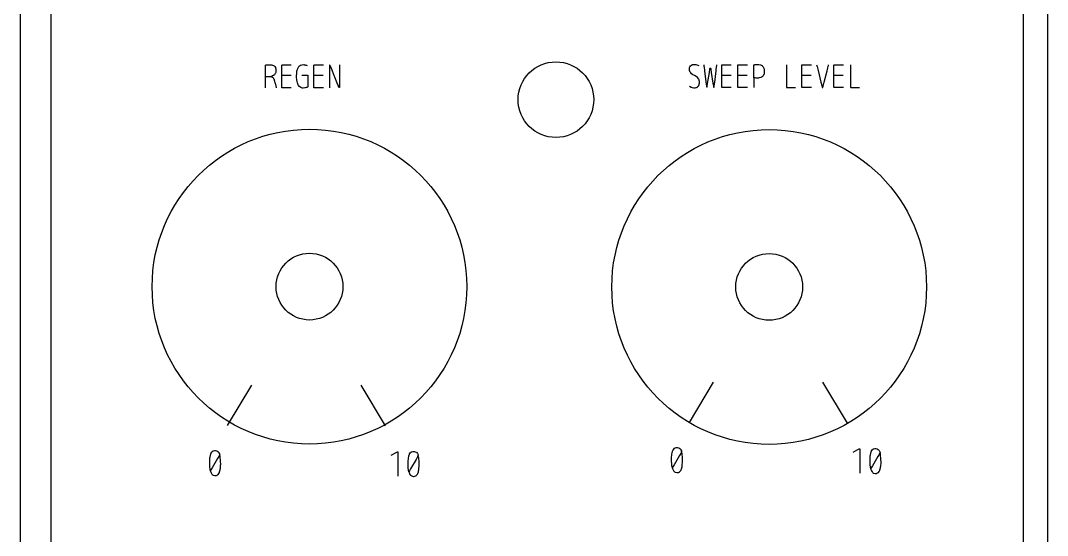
# Model space of a CAD drawing. Header units: inches. Extents: x 0 to 4.24, y -0.04 to 8.77.
# Drawn here: x 0 to 4.24, y 4.373 to 6.498 of the extents above; entities that cross this region are included whole.
import ezdxf

# ---------------------------------------------------------------- set-up
doc = ezdxf.new("R2010")
doc.units = ezdxf.units.IN
doc.header["$MEASUREMENT"] = 0
doc.layers.add('Gravur', color=7, linetype='CONTINUOUS')
doc.layers.add('Kontur', color=7, linetype='CONTINUOUS')

msp = doc.modelspace()

# ---------------------------------------------------------------- linework, layer by layer
at = {"layer": 'Gravur', "color": 255, "linetype": 'CONTINUOUS'}
for p, q in [((0.12457, 8.75016), (0.12503, -0.03724)), ((4.1391, 8.7685), (4.13956, -0.0189)), ((1.012, 6.31282), (1.01206, 6.31407)), ((1.01201, 6.31268), (1.012, 6.31282)), ((1.012, 6.31282), (1.012, 6.31282)), ((1.01206, 6.31153), (1.01201, 6.31268)), ((1.01206, 6.31407), (1.01212, 6.31429)), ((1.01206, 6.30557), (1.01206, 6.31153)), ((1.01206, 6.28582), (1.01206, 6.30557)), ((1.01206, 6.22076), (1.01206, 6.28582)), ((1.01212, 6.31429), (1.01214, 6.31436)), ((1.01214, 6.31436), (1.01218, 6.31443)), ((1.01218, 6.31443), (1.0127, 6.31483)), ((1.01218, 6.31443), (1.01218, 6.31443)), ((1.0127, 6.31483), (1.01349, 6.31503)), ((1.01349, 6.31503), (1.01417, 6.3151)), ((1.01349, 6.31503), (1.01349, 6.31503)), ((1.01417, 6.3151), (1.01471, 6.31516)), ((1.01471, 6.31516), (1.01892, 6.31564)), ((1.01892, 6.31564), (1.0193, 6.31567)), ((1.0193, 6.31567), (1.02068, 6.31577)), ((1.0193, 6.31567), (1.0193, 6.31567)), ((1.02068, 6.31577), (1.02114, 6.3158)), ((1.02114, 6.3158), (1.02197, 6.31586)), ((1.02114, 6.3158), (1.02114, 6.3158)), ((1.02197, 6.31586), (1.0228, 6.31592)), ((1.0228, 6.31592), (1.03226, 6.31586)), ((1.03226, 6.31586), (1.03365, 6.31571)), ((1.03365, 6.31571), (1.03365, 6.31571)), ((1.03365, 6.31571), (1.0373, 6.31509)), ((1.0373, 6.31509), (1.04083, 6.3141)), ((1.04083, 6.3141), (1.04413, 6.31268)), ((1.04413, 6.31268), (1.0471, 6.31078)), ((1.0471, 6.31078), (1.0471, 6.31078)), ((1.0471, 6.31078), (1.05002, 6.30791)), ((1.05024, 6.27665), (1.04837, 6.27443)), ((1.05002, 6.30791), (1.05223, 6.30424)), ((1.05172, 6.27911), (1.05024, 6.27665)), ((1.05274, 6.28144), (1.05172, 6.27911)), ((1.05172, 6.27911), (1.05172, 6.27911)), ((1.05223, 6.30424), (1.05323, 6.30143)), ((1.05349, 6.28388), (1.05274, 6.28144)), ((1.05323, 6.30143), (1.05332, 6.30111)), ((1.05332, 6.30111), (1.05332, 6.30111)), ((1.05332, 6.30111), (1.05367, 6.29962)), ((1.05401, 6.28641), (1.05349, 6.28388)), ((1.05367, 6.29962), (1.05377, 6.29912)), ((1.05377, 6.29912), (1.05377, 6.29912)), ((1.05377, 6.29912), (1.05396, 6.29797)), ((1.05396, 6.29797), (1.05411, 6.29682)), ((1.05431, 6.28898), (1.05401, 6.28641)), ((1.05411, 6.29682), (1.05437, 6.28997)), ((1.05437, 6.28997), (1.05431, 6.28898)), ((1.05431, 6.28898), (1.05431, 6.28898)), ((1.07828, 6.31325), (1.07851, 6.31456)), ((1.07828, 6.30954), (1.07828, 6.31325)), ((1.07828, 6.2943), (1.07828, 6.30954)), ((1.07828, 6.23891), (1.07828, 6.2943)), ((1.07851, 6.31456), (1.0812, 6.31471)), ((1.0812, 6.31471), (1.08875, 6.31471)), ((1.08875, 6.31471), (1.11804, 6.31471)), ((1.14, 6.2745), (1.14012, 6.27641)), ((1.14012, 6.27641), (1.14038, 6.28002)), ((1.14038, 6.28002), (1.14044, 6.28075)), ((1.14044, 6.28075), (1.14106, 6.28677)), ((1.14044, 6.28075), (1.14044, 6.28075)), ((1.14106, 6.28677), (1.14135, 6.28876)), ((1.14135, 6.28876), (1.14206, 6.29255)), ((1.14135, 6.28876), (1.14135, 6.28876)), ((1.14206, 6.29255), (1.14304, 6.29629)), ((1.14304, 6.29629), (1.14327, 6.29701)), ((1.14327, 6.29701), (1.14351, 6.29773)), ((1.14351, 6.29773), (1.14586, 6.30328)), ((1.14351, 6.29773), (1.14351, 6.29773)), ((1.14586, 6.30328), (1.14915, 6.30822)), ((1.14915, 6.30822), (1.15215, 6.31114)), ((1.14915, 6.30822), (1.14915, 6.30822)), ((1.15215, 6.31114), (1.15577, 6.31347)), ((1.15577, 6.31347), (1.16147, 6.31536)), ((1.16147, 6.31536), (1.16212, 6.31548)), ((1.16212, 6.31548), (1.16984, 6.31594)), ((1.16212, 6.31548), (1.16212, 6.31548)), ((1.16984, 6.31594), (1.17141, 6.3159)), ((1.17141, 6.3159), (1.1717, 6.31589)), ((1.1717, 6.31589), (1.172, 6.31587)), ((1.172, 6.31587), (1.172, 6.31587)), ((1.172, 6.31587), (1.17534, 6.31537)), ((1.17534, 6.31537), (1.1786, 6.31441)), ((1.1786, 6.31441), (1.1786, 6.31441)), ((1.1786, 6.31441), (1.18127, 6.31341)), ((1.18127, 6.31341), (1.18386, 6.31233)), ((1.21073, 6.31325), (1.21095, 6.31456)), ((1.21073, 6.30954), (1.21073, 6.31325)), ((1.21073, 6.2943), (1.21073, 6.30954)), ((1.21073, 6.23891), (1.21073, 6.2943)), ((1.21095, 6.31456), (1.21364, 6.31471)), ((1.21364, 6.31471), (1.22119, 6.31471)), ((1.22119, 6.31471), (1.25048, 6.31471)), ((1.27563, 6.313), (1.27562, 6.31286)), ((1.27562, 6.31286), (1.27562, 6.30888)), ((1.27562, 6.30888), (1.27562, 6.29218)), ((1.27562, 6.29218), (1.27562, 6.22076)), ((1.27565, 6.31315), (1.27563, 6.313)), ((1.27568, 6.31334), (1.27565, 6.31315)), ((1.27565, 6.31315), (1.27565, 6.31315)), ((1.27592, 6.31384), (1.27568, 6.31334)), ((1.27597, 6.31389), (1.27592, 6.31384)), ((1.27592, 6.31384), (1.27592, 6.31384)), ((1.27642, 6.31411), (1.27597, 6.31389)), ((1.2768, 6.31412), (1.27642, 6.31411)), ((1.27716, 6.31404), (1.2768, 6.31412)), ((1.27753, 6.31384), (1.27716, 6.31404)), ((1.27716, 6.31404), (1.27716, 6.31404)), ((1.27889, 6.31181), (1.27753, 6.31384)), ((1.27899, 6.31154), (1.27889, 6.31181)), ((1.27889, 6.31181), (1.27889, 6.31181)), ((1.27973, 6.30941), (1.27899, 6.31154)), ((1.28625, 6.29285), (1.27973, 6.30941)), ((1.28795, 6.28859), (1.28625, 6.29285)), ((1.29645, 6.26726), (1.28795, 6.28859)), ((1.3167, 6.31471), (1.3167, 6.24329)), ((2.76186, 6.29658), (2.76196, 6.30016)), ((2.76228, 6.29299), (2.76186, 6.29658)), ((2.76196, 6.30016), (2.7626, 6.30365)), ((2.76257, 6.29164), (2.76228, 6.29299)), ((2.76228, 6.29299), (2.76228, 6.29299)), ((2.76504, 6.28527), (2.76257, 6.29164)), ((2.7626, 6.30365), (2.76384, 6.30693)), ((2.76384, 6.30693), (2.76635, 6.31072)), ((2.76384, 6.30693), (2.76384, 6.30693)), ((2.76748, 6.28168), (2.76504, 6.28527)), ((2.76635, 6.31072), (2.76996, 6.3138)), ((2.77041, 6.27865), (2.76748, 6.28168)), ((2.76996, 6.3138), (2.7714, 6.31464)), ((2.77635, 6.27433), (2.77041, 6.27865)), ((2.77041, 6.27865), (2.77041, 6.27865)), ((2.7714, 6.31464), (2.77161, 6.31475)), ((2.77161, 6.31475), (2.7736, 6.31565)), ((2.77161, 6.31475), (2.77161, 6.31475)), ((2.7736, 6.31565), (2.77401, 6.31579)), ((2.77401, 6.31579), (2.7743, 6.31589)), ((2.77401, 6.31579), (2.77401, 6.31579)), ((2.7743, 6.31589), (2.77459, 6.31598)), ((2.77459, 6.31598), (2.77939, 6.31691)), ((2.77939, 6.31691), (2.78035, 6.31698)), ((2.78035, 6.31698), (2.7832, 6.317)), ((2.78035, 6.31698), (2.78035, 6.31698)), ((2.7832, 6.317), (2.78604, 6.31676)), ((2.78604, 6.31676), (2.78887, 6.31627)), ((2.78887, 6.31627), (2.79166, 6.31556)), ((2.79166, 6.31556), (2.79166, 6.31556)), ((2.79166, 6.31556), (2.79624, 6.31395)), ((2.79624, 6.31395), (2.80057, 6.31191)), ((2.82094, 6.31575), (2.82135, 6.31137)), ((2.82135, 6.31137), (2.8214, 6.31097)), ((2.8214, 6.31097), (2.8214, 6.31097)), ((2.8214, 6.31097), (2.82189, 6.30755)), ((2.82189, 6.30755), (2.82198, 6.30687)), ((2.82198, 6.30687), (2.82395, 6.29057)), ((2.82395, 6.29057), (2.82944, 6.24485)), ((2.83694, 6.23876), (2.84396, 6.28395)), ((2.84396, 6.28395), (2.84612, 6.29786)), ((2.84612, 6.29786), (2.84627, 6.29948)), ((2.84627, 6.29948), (2.8463, 6.29974)), ((2.8463, 6.29974), (2.84684, 6.30148)), ((2.8463, 6.29974), (2.8463, 6.29974)), ((2.84684, 6.30148), (2.8472, 6.30186)), ((2.8472, 6.30186), (2.84754, 6.30203)), ((2.8472, 6.30186), (2.8472, 6.30186)), ((2.84754, 6.30203), (2.84797, 6.3021)), ((2.84797, 6.3021), (2.84858, 6.30196)), ((2.84858, 6.30196), (2.84875, 6.30185)), ((2.84875, 6.30185), (2.84875, 6.30185)), ((2.84875, 6.30185), (2.84935, 6.30097)), ((2.84935, 6.30097), (2.84962, 6.29974)), ((2.84962, 6.29974), (2.84962, 6.29974)), ((2.84962, 6.29974), (2.84972, 6.29872)), ((2.84972, 6.29872), (2.84982, 6.29786)), ((2.84982, 6.29786), (2.85198, 6.28395)), ((2.85198, 6.28395), (2.85893, 6.23902)), ((2.86922, 6.26788), (2.87177, 6.28933)), ((2.87177, 6.28933), (2.87225, 6.29362)), ((2.87225, 6.29362), (2.87398, 6.30793)), ((2.87398, 6.30793), (2.87445, 6.31119)), ((2.87445, 6.31119), (2.8745, 6.31155)), ((2.8745, 6.31155), (2.87485, 6.31505)), ((2.8745, 6.31155), (2.8745, 6.31155)), ((2.87485, 6.31505), (2.87487, 6.31575)), ((2.89498, 6.31416), (2.8952, 6.31546)), ((2.89498, 6.31045), (2.89498, 6.31416)), ((2.89498, 6.29521), (2.89498, 6.31045)), ((2.89498, 6.23982), (2.89498, 6.29521)), ((2.8952, 6.31546), (2.89789, 6.31562)), ((2.89789, 6.31562), (2.90545, 6.31562)), ((2.90545, 6.31562), (2.93473, 6.31562)), ((2.9612, 6.31416), (2.96143, 6.31546)), ((2.9612, 6.31045), (2.9612, 6.31416)), ((2.9612, 6.29521), (2.9612, 6.31045)), ((2.9612, 6.23982), (2.9612, 6.29521)), ((2.96143, 6.31546), (2.96411, 6.31562)), ((2.96411, 6.31562), (2.97167, 6.31562)), ((2.97167, 6.31562), (3.00095, 6.31562)), ((3.02797, 6.31296), (3.02817, 6.31466)), ((3.02798, 6.31276), (3.02797, 6.31296)), ((3.02797, 6.31296), (3.02797, 6.31296)), ((3.02808, 6.31124), (3.02798, 6.31276)), ((3.02808, 6.3013), (3.02808, 6.31124)), ((3.02808, 6.26182), (3.02808, 6.3013)), ((3.02817, 6.31466), (3.02831, 6.31488)), ((3.02831, 6.31488), (3.03003, 6.31564)), ((3.03003, 6.31564), (3.03023, 6.31569)), ((3.03023, 6.31569), (3.03181, 6.31594)), ((3.03023, 6.31569), (3.03023, 6.31569)), ((3.03181, 6.31594), (3.03206, 6.31598)), ((3.03206, 6.31598), (3.03708, 6.31667)), ((3.03708, 6.31667), (3.03754, 6.31671)), ((3.03754, 6.31671), (3.04191, 6.31693)), ((3.03754, 6.31671), (3.03754, 6.31671)), ((3.04191, 6.31693), (3.04279, 6.31694)), ((3.04279, 6.31694), (3.04808, 6.3167)), ((3.04808, 6.3167), (3.04866, 6.31664)), ((3.04866, 6.31664), (3.04866, 6.31664)), ((3.04866, 6.31664), (3.05451, 6.31547)), ((3.05451, 6.31547), (3.05564, 6.3151)), ((3.05564, 6.3151), (3.05861, 6.31382)), ((3.05861, 6.31382), (3.05893, 6.31365)), ((3.05893, 6.31365), (3.05893, 6.31365)), ((3.05893, 6.31365), (3.06163, 6.31194)), ((3.06163, 6.31194), (3.06214, 6.31155)), ((3.06214, 6.31155), (3.06505, 6.30861)), ((3.06505, 6.30861), (3.06586, 6.3075)), ((3.06586, 6.3075), (3.06586, 6.3075)), ((3.06586, 6.3075), (3.06867, 6.3017)), ((3.0697, 6.2795), (3.06836, 6.27455)), ((3.06867, 6.3017), (3.07011, 6.29525)), ((3.06979, 6.28002), (3.0697, 6.2795)), ((3.0697, 6.2795), (3.0697, 6.2795)), ((3.07034, 6.28474), (3.06979, 6.28002)), ((3.07011, 6.29525), (3.07011, 6.29525)), ((3.07011, 6.29525), (3.07048, 6.28991)), ((3.07048, 6.28991), (3.07034, 6.28474)), ((3.16251, 6.31562), (3.16251, 6.24485)), ((3.22608, 6.31416), (3.22631, 6.31546)), ((3.22608, 6.31045), (3.22608, 6.31416)), ((3.22608, 6.29521), (3.22608, 6.31045)), ((3.22608, 6.23982), (3.22608, 6.29521)), ((3.22631, 6.31546), (3.22899, 6.31562)), ((3.22899, 6.31562), (3.23655, 6.31562)), ((3.23655, 6.31562), (3.26583, 6.31562)), ((3.28673, 6.31575), (3.28759, 6.31181)), ((3.28759, 6.31181), (3.28768, 6.31145)), ((3.28768, 6.31145), (3.28768, 6.31145)), ((3.28768, 6.31145), (3.28852, 6.3084)), ((3.28852, 6.3084), (3.28867, 6.3078)), ((3.28867, 6.3078), (3.29265, 6.29203)), ((3.29265, 6.29203), (3.30491, 6.24313)), ((3.31839, 6.24432), (3.33002, 6.2907)), ((3.33002, 6.2907), (3.33257, 6.30121)), ((3.33257, 6.30121), (3.33286, 6.30238)), ((3.33286, 6.30238), (3.33569, 6.31353)), ((3.33286, 6.30238), (3.33286, 6.30238)), ((3.33569, 6.31353), (3.33629, 6.31575)), ((3.35852, 6.31416), (3.35875, 6.31546)), ((3.35852, 6.31045), (3.35852, 6.31416)), ((3.35852, 6.29521), (3.35852, 6.31045)), ((3.35852, 6.23982), (3.35852, 6.29521)), ((3.35875, 6.31546), (3.36144, 6.31562)), ((3.36144, 6.31562), (3.36899, 6.31562)), ((3.36899, 6.31562), (3.39827, 6.31562)), ((3.42739, 6.31562), (3.42739, 6.24485)), ((1.0122, 6.26701), (1.03325, 6.26714)), ((1.03857, 6.26891), (1.03308, 6.26714)), ((1.03308, 6.26714), (1.03385, 6.26682)), ((1.03385, 6.26682), (1.03415, 6.2667)), ((1.03415, 6.2667), (1.03607, 6.26589)), ((1.03607, 6.26589), (1.03649, 6.26571)), ((1.03649, 6.26571), (1.03649, 6.26571)), ((1.03649, 6.26571), (1.03932, 6.2644)), ((1.03955, 6.26922), (1.03857, 6.26891)), ((1.03932, 6.2644), (1.03963, 6.26423)), ((1.04417, 6.27125), (1.03955, 6.26922)), ((1.03963, 6.26423), (1.04125, 6.26302)), ((1.04125, 6.26302), (1.04155, 6.26275)), ((1.04155, 6.26275), (1.04155, 6.26275)), ((1.04155, 6.26275), (1.04375, 6.26026)), ((1.04375, 6.26026), (1.04439, 6.25934)), ((1.04462, 6.27151), (1.04417, 6.27125)), ((1.04417, 6.27125), (1.04417, 6.27125)), ((1.04439, 6.25934), (1.04439, 6.25934)), ((1.04439, 6.25934), (1.04514, 6.25809)), ((1.04837, 6.27443), (1.04462, 6.27151)), ((1.04514, 6.25809), (1.04582, 6.2568)), ((1.04582, 6.2568), (1.04884, 6.24826)), ((1.04884, 6.24826), (1.04905, 6.24746)), ((1.04905, 6.24746), (1.04905, 6.24746)), ((1.04905, 6.24746), (1.05059, 6.2412)), ((1.05059, 6.2412), (1.05091, 6.23997)), ((1.05091, 6.23997), (1.05422, 6.22752)), ((1.07828, 6.22526), (1.07828, 6.23891)), ((1.07842, 6.27231), (1.11671, 6.27231)), ((1.13979, 6.26482), (1.14, 6.2745)), ((1.13981, 6.2638), (1.13979, 6.26482)), ((1.13979, 6.26482), (1.13979, 6.26482)), ((1.14062, 6.25269), (1.13981, 6.2638)), ((1.14155, 6.24665), (1.14062, 6.25269)), ((1.14297, 6.24043), (1.14155, 6.24665)), ((1.14422, 6.23658), (1.14297, 6.24043)), ((1.14297, 6.24043), (1.14297, 6.24043)), ((1.1458, 6.2329), (1.14422, 6.23658)), ((1.14776, 6.22949), (1.1458, 6.2329)), ((1.1616, 6.27231), (1.18002, 6.27231)), ((1.18002, 6.27231), (1.18452, 6.27231)), ((1.18452, 6.27231), (1.18516, 6.27233)), ((1.18516, 6.27233), (1.18524, 6.27234)), ((1.18524, 6.27234), (1.18524, 6.27234)), ((1.18524, 6.27234), (1.18596, 6.2722)), ((1.18596, 6.2722), (1.18606, 6.27212)), ((1.18606, 6.27212), (1.18606, 6.27212)), ((1.18606, 6.27212), (1.18608, 6.2721)), ((1.18608, 6.2721), (1.18609, 6.27208)), ((1.18609, 6.27208), (1.18628, 6.27135)), ((1.18628, 6.27127), (1.18625, 6.27068)), ((1.18625, 6.27068), (1.18625, 6.27058)), ((1.18625, 6.27058), (1.18625, 6.26674)), ((1.18625, 6.26674), (1.18625, 6.25163)), ((1.18625, 6.25163), (1.18625, 6.23202)), ((1.18628, 6.27135), (1.18628, 6.27127)), ((1.18628, 6.27127), (1.18628, 6.27127)), ((1.21073, 6.22526), (1.21073, 6.23891)), ((1.21086, 6.27231), (1.24915, 6.27231)), ((1.29734, 6.26501), (1.29645, 6.26726)), ((1.29645, 6.26726), (1.29645, 6.26726)), ((1.30697, 6.24024), (1.29734, 6.26501)), ((1.31233, 6.22659), (1.30697, 6.24024)), ((1.3167, 6.24329), (1.3167, 6.22619)), ((2.78285, 6.27063), (2.77635, 6.27433)), ((2.78889, 6.26717), (2.78285, 6.27063)), ((2.78285, 6.27063), (2.78285, 6.27063)), ((2.79444, 6.26315), (2.78889, 6.26717)), ((2.79582, 6.26187), (2.79444, 6.26315)), ((2.79444, 6.26315), (2.79444, 6.26315)), ((2.79941, 6.25744), (2.79582, 6.26187)), ((2.79976, 6.25687), (2.79941, 6.25744)), ((2.80008, 6.25628), (2.79976, 6.25687)), ((2.80042, 6.25556), (2.80008, 6.25628)), ((2.80008, 6.25628), (2.80008, 6.25628)), ((2.8004, 6.23041), (2.80168, 6.2337)), ((2.80129, 6.25334), (2.80042, 6.25556)), ((2.80138, 6.25306), (2.80129, 6.25334)), ((2.80129, 6.25334), (2.80129, 6.25334)), ((2.80197, 6.25108), (2.80138, 6.25306)), ((2.80168, 6.2337), (2.80182, 6.23418)), ((2.80182, 6.23418), (2.80253, 6.23789)), ((2.80182, 6.23418), (2.80182, 6.23418)), ((2.80218, 6.25027), (2.80197, 6.25108)), ((2.80286, 6.24597), (2.80218, 6.25027)), ((2.80253, 6.23789), (2.80268, 6.23915)), ((2.80268, 6.23915), (2.80277, 6.23995)), ((2.80268, 6.23915), (2.80268, 6.23915)), ((2.80277, 6.23995), (2.80285, 6.24075)), ((2.80285, 6.24075), (2.80289, 6.24553)), ((2.80289, 6.24553), (2.80286, 6.24597)), ((2.80286, 6.24597), (2.80286, 6.24597)), ((2.82944, 6.24485), (2.83155, 6.22736)), ((2.8352, 6.22749), (2.83694, 6.23876)), ((2.85893, 6.23902), (2.8607, 6.22749)), ((2.86426, 6.22736), (2.86637, 6.24485)), ((2.86637, 6.24485), (2.86894, 6.26558)), ((2.86894, 6.26558), (2.86922, 6.26788)), ((2.86922, 6.26788), (2.86922, 6.26788)), ((2.89498, 6.22617), (2.89498, 6.23982)), ((2.89511, 6.27321), (2.93341, 6.27321)), ((2.9612, 6.22617), (2.9612, 6.23982)), ((2.96133, 6.27321), (2.99963, 6.27321)), ((3.02831, 6.26153), (3.02801, 6.26035)), ((3.02801, 6.26035), (3.02801, 6.26021)), ((3.02801, 6.26021), (3.02801, 6.26021)), ((3.02801, 6.26021), (3.02808, 6.25918)), ((3.02808, 6.25918), (3.02808, 6.25903)), ((3.02808, 6.25903), (3.02808, 6.25161)), ((3.02808, 6.25161), (3.02808, 6.22166)), ((3.02855, 6.26166), (3.02831, 6.26153)), ((3.0305, 6.26169), (3.02855, 6.26166)), ((3.03073, 6.26166), (3.0305, 6.26169)), ((3.0305, 6.26169), (3.0305, 6.26169)), ((3.03245, 6.26136), (3.03073, 6.26166)), ((3.03328, 6.26125), (3.03245, 6.26136)), ((3.03745, 6.26082), (3.03328, 6.26125)), ((3.03794, 6.26079), (3.03745, 6.26082)), ((3.03745, 6.26082), (3.03745, 6.26082)), ((3.04332, 6.26062), (3.03794, 6.26079)), ((3.04484, 6.26067), (3.04332, 6.26062)), ((3.04636, 6.26076), (3.04484, 6.26067)), ((3.04901, 6.26104), (3.04636, 6.26076)), ((3.04636, 6.26076), (3.04636, 6.26076)), ((3.05662, 6.26294), (3.04901, 6.26104)), ((3.05895, 6.26399), (3.05662, 6.26294)), ((3.06114, 6.26529), (3.05895, 6.26399)), ((3.0622, 6.26606), (3.06114, 6.26529)), ((3.06114, 6.26529), (3.06114, 6.26529)), ((3.06506, 6.26881), (3.0622, 6.26606)), ((3.06589, 6.26988), (3.06506, 6.26881)), ((3.06798, 6.27361), (3.06589, 6.26988)), ((3.06836, 6.27455), (3.06798, 6.27361)), ((3.16251, 6.24485), (3.16251, 6.22749)), ((3.22608, 6.22617), (3.22608, 6.23982)), ((3.22621, 6.27321), (3.26451, 6.27321)), ((3.30491, 6.24313), (3.30915, 6.22617)), ((3.31405, 6.2271), (3.31839, 6.24432)), ((3.35852, 6.22617), (3.35852, 6.23982)), ((3.35865, 6.27321), (3.39695, 6.27321)), ((3.42739, 6.24485), (3.42739, 6.22749)), ((1.05422, 6.22752), (1.05506, 6.22461)), ((1.05506, 6.22461), (1.05516, 6.22429)), ((1.05516, 6.22429), (1.05516, 6.22429)), ((1.05516, 6.22429), (1.05595, 6.22113)), ((1.05595, 6.22113), (1.05606, 6.22049)), ((1.07828, 6.22195), (1.07828, 6.22526)), ((1.07851, 6.22078), (1.07828, 6.22195)), ((1.0812, 6.22063), (1.07851, 6.22078)), ((1.08875, 6.22063), (1.0812, 6.22063)), ((1.11804, 6.22063), (1.08875, 6.22063)), ((1.15016, 6.22643), (1.14776, 6.22949)), ((1.15113, 6.22545), (1.15016, 6.22643)), ((1.15016, 6.22643), (1.15016, 6.22643)), ((1.15696, 6.22154), (1.15113, 6.22545)), ((1.16041, 6.22031), (1.15696, 6.22154)), ((1.16396, 6.2196), (1.16041, 6.22031)), ((1.16651, 6.21938), (1.16396, 6.2196)), ((1.16396, 6.2196), (1.16396, 6.2196)), ((1.17421, 6.2199), (1.16651, 6.21938)), ((1.17505, 6.22006), (1.17421, 6.2199)), ((1.17421, 6.2199), (1.17421, 6.2199)), ((1.17922, 6.22106), (1.17505, 6.22006)), ((1.17957, 6.22116), (1.17922, 6.22106)), ((1.18126, 6.22175), (1.17957, 6.22116)), ((1.1815, 6.22184), (1.18126, 6.22175)), ((1.18126, 6.22175), (1.18126, 6.22175)), ((1.18413, 6.22295), (1.1815, 6.22184)), ((1.18453, 6.22312), (1.18413, 6.22295)), ((1.18495, 6.22331), (1.18453, 6.22312)), ((1.18544, 6.22358), (1.18495, 6.22331)), ((1.18495, 6.22331), (1.18495, 6.22331)), ((1.18585, 6.22394), (1.18544, 6.22358)), ((1.1859, 6.224), (1.18585, 6.22394)), ((1.18585, 6.22394), (1.18585, 6.22394)), ((1.18604, 6.22421), (1.1859, 6.224)), ((1.18613, 6.22442), (1.18604, 6.22421)), ((1.18629, 6.2256), (1.18613, 6.22442)), ((1.18625, 6.23202), (1.18625, 6.22672)), ((1.18625, 6.22672), (1.18628, 6.22572)), ((1.18628, 6.22572), (1.18629, 6.2256)), ((1.18629, 6.2256), (1.18629, 6.2256)), ((1.21073, 6.22195), (1.21073, 6.22526)), ((1.21095, 6.22078), (1.21073, 6.22195)), ((1.21364, 6.22063), (1.21095, 6.22078)), ((1.22119, 6.22063), (1.21364, 6.22063)), ((1.25048, 6.22063), (1.22119, 6.22063)), ((1.31245, 6.22625), (1.31233, 6.22659)), ((1.31314, 6.22419), (1.31245, 6.22625)), ((1.31324, 6.22392), (1.31314, 6.22419)), ((1.31314, 6.22419), (1.31314, 6.22419)), ((1.31485, 6.2216), (1.31324, 6.22392)), ((1.31553, 6.22137), (1.31485, 6.2216)), ((1.31603, 6.22147), (1.31553, 6.22137)), ((1.31638, 6.22185), (1.31603, 6.22147)), ((1.31603, 6.22147), (1.31603, 6.22147)), ((1.31677, 6.22392), (1.31638, 6.22185)), ((1.3167, 6.22619), (1.31677, 6.22426)), ((1.31677, 6.22426), (1.31677, 6.22392)), ((1.31677, 6.22392), (1.31677, 6.22392)), ((2.76214, 6.22696), (2.76927, 6.22303)), ((2.76927, 6.22303), (2.77033, 6.2226)), ((2.77033, 6.2226), (2.77355, 6.2215)), ((2.77355, 6.2215), (2.77465, 6.22121)), ((2.77465, 6.22121), (2.77465, 6.22121)), ((2.77465, 6.22121), (2.78014, 6.22037)), ((2.78014, 6.22037), (2.78202, 6.22031)), ((2.78202, 6.22031), (2.78393, 6.22037)), ((2.78393, 6.22037), (2.78586, 6.22056)), ((2.78586, 6.22056), (2.78989, 6.22145)), ((2.78989, 6.22145), (2.79045, 6.22164)), ((2.79045, 6.22164), (2.79408, 6.22335)), ((2.79045, 6.22164), (2.79045, 6.22164)), ((2.79408, 6.22335), (2.79518, 6.22409)), ((2.79518, 6.22409), (2.79618, 6.22489)), ((2.79518, 6.22409), (2.79518, 6.22409)), ((2.79618, 6.22489), (2.79711, 6.22577)), ((2.79711, 6.22577), (2.79879, 6.22779)), ((2.79879, 6.22779), (2.79893, 6.22799)), ((2.79893, 6.22799), (2.80018, 6.23)), ((2.79893, 6.22799), (2.79893, 6.22799)), ((2.80018, 6.23), (2.8004, 6.23041)), ((2.83155, 6.22736), (2.83165, 6.22584)), ((2.83165, 6.22584), (2.83167, 6.22566)), ((2.83167, 6.22566), (2.83167, 6.22566)), ((2.83167, 6.22566), (2.83197, 6.22405)), ((2.83197, 6.22405), (2.83209, 6.22378)), ((2.83209, 6.22378), (2.83297, 6.22292)), ((2.83297, 6.22292), (2.83307, 6.2229)), ((2.83307, 6.2229), (2.83377, 6.22306)), ((2.83307, 6.2229), (2.83307, 6.2229)), ((2.83377, 6.22306), (2.83392, 6.22317)), ((2.83392, 6.22317), (2.83407, 6.22331)), ((2.83407, 6.22331), (2.83421, 6.22346)), ((2.83421, 6.22346), (2.83473, 6.22447)), ((2.83421, 6.22346), (2.83421, 6.22346)), ((2.83473, 6.22447), (2.83498, 6.22566)), ((2.83498, 6.22566), (2.83509, 6.22661)), ((2.83498, 6.22566), (2.83498, 6.22566)), ((2.83509, 6.22661), (2.8352, 6.22749)), ((2.8607, 6.22749), (2.8609, 6.22576)), ((2.8609, 6.22576), (2.86092, 6.22555)), ((2.86092, 6.22555), (2.86092, 6.22555)), ((2.86092, 6.22555), (2.86156, 6.22354)), ((2.86156, 6.22354), (2.8618, 6.22325)), ((2.8618, 6.22325), (2.8618, 6.22325)), ((2.8618, 6.22325), (2.86185, 6.22321)), ((2.86185, 6.22321), (2.86189, 6.22317)), ((2.86189, 6.22317), (2.86263, 6.22288)), ((2.86263, 6.22288), (2.86273, 6.22289)), ((2.86273, 6.22289), (2.86359, 6.22356)), ((2.86273, 6.22289), (2.86273, 6.22289)), ((2.86359, 6.22356), (2.86372, 6.22378)), ((2.86372, 6.22378), (2.86413, 6.22549)), ((2.86413, 6.22549), (2.86414, 6.22566)), ((2.86414, 6.22566), (2.86424, 6.22711)), ((2.86414, 6.22566), (2.86414, 6.22566)), ((2.86424, 6.22711), (2.86426, 6.22736)), ((2.89498, 6.22286), (2.89498, 6.22617)), ((2.8952, 6.22168), (2.89498, 6.22286)), ((2.89789, 6.22153), (2.8952, 6.22168)), ((2.90545, 6.22153), (2.89789, 6.22153)), ((2.93473, 6.22153), (2.90545, 6.22153)), ((2.9612, 6.22286), (2.9612, 6.22617)), ((2.96143, 6.22168), (2.9612, 6.22286)), ((2.96411, 6.22153), (2.96143, 6.22168)), ((2.97167, 6.22153), (2.96411, 6.22153)), ((3.00095, 6.22153), (2.97167, 6.22153)), ((3.16251, 6.22749), (3.16251, 6.22325)), ((3.16251, 6.22325), (3.16274, 6.22168)), ((3.16274, 6.22168), (3.16529, 6.22153)), ((3.16529, 6.22153), (3.17232, 6.22153)), ((3.17232, 6.22153), (3.19961, 6.22153)), ((3.22608, 6.22286), (3.22608, 6.22617)), ((3.22631, 6.22168), (3.22608, 6.22286)), ((3.22899, 6.22153), (3.22631, 6.22168)), ((3.23655, 6.22153), (3.22899, 6.22153)), ((3.26583, 6.22153), (3.23655, 6.22153)), ((3.30915, 6.22617), (3.30948, 6.2244)), ((3.30948, 6.2244), (3.30954, 6.22412)), ((3.30954, 6.22412), (3.30954, 6.22412)), ((3.30954, 6.22412), (3.31031, 6.22212)), ((3.31031, 6.22212), (3.31075, 6.22171)), ((3.31075, 6.22171), (3.31075, 6.22171)), ((3.31075, 6.22171), (3.31137, 6.2215)), ((3.31137, 6.2215), (3.31217, 6.22159)), ((3.31217, 6.22159), (3.31253, 6.22179)), ((3.31253, 6.22179), (3.31259, 6.22185)), ((3.31259, 6.22185), (3.31285, 6.22235)), ((3.31259, 6.22185), (3.31259, 6.22185)), ((3.31285, 6.22235), (3.31291, 6.22254)), ((3.31291, 6.22254), (3.31297, 6.22277)), ((3.31291, 6.22254), (3.31291, 6.22254)), ((3.31297, 6.22277), (3.31302, 6.22299)), ((3.31302, 6.22299), (3.31405, 6.2271)), ((3.35852, 6.22286), (3.35852, 6.22617)), ((3.35875, 6.22168), (3.35852, 6.22286)), ((3.36144, 6.22153), (3.35875, 6.22168)), ((3.36899, 6.22153), (3.36144, 6.22153)), ((3.39827, 6.22153), (3.36899, 6.22153)), ((3.42739, 6.22749), (3.42739, 6.22325)), ((3.42739, 6.22325), (3.42762, 6.22168)), ((3.42762, 6.22168), (3.43017, 6.22153)), ((3.43017, 6.22153), (3.4372, 6.22153)), ((3.4372, 6.22153), (3.4645, 6.22153)), ((2.86024, 5.00554), (2.76039, 4.83864)), ((3.31172, 5.0054), (3.41269, 4.83688)), ((0.95311, 4.99337), (0.85326, 4.82647)), ((1.40459, 4.99324), (1.50556, 4.82471)), ((0.78439, 4.70565), (0.78519, 4.70817)), ((0.78519, 4.70817), (0.78613, 4.71063)), ((0.78613, 4.71063), (0.78665, 4.71182)), ((0.78613, 4.71063), (0.78613, 4.71063)), ((0.78665, 4.71182), (0.7872, 4.71298)), ((0.7872, 4.71298), (0.78964, 4.71685)), ((0.78964, 4.71685), (0.78997, 4.71726)), ((0.78997, 4.71726), (0.7934, 4.72048)), ((0.78997, 4.71726), (0.78997, 4.71726)), ((0.7934, 4.72048), (0.79416, 4.72098)), ((0.79416, 4.72098), (0.79486, 4.72138)), ((0.79486, 4.72138), (0.79556, 4.72174)), ((0.79556, 4.72174), (0.80028, 4.72317)), ((0.79556, 4.72174), (0.79556, 4.72174)), ((0.80028, 4.72317), (0.80526, 4.72328)), ((0.80526, 4.72328), (0.80526, 4.72328)), ((0.80526, 4.72328), (0.81043, 4.72203)), ((0.81043, 4.72203), (0.81497, 4.71945)), ((0.81497, 4.71945), (0.81904, 4.71487)), ((0.81904, 4.71487), (0.81935, 4.71438)), ((0.81935, 4.71438), (0.81935, 4.71438)), ((0.81935, 4.71438), (0.82176, 4.70964)), ((0.82246, 4.70736), (0.8214, 4.70404)), ((0.82176, 4.70964), (0.82211, 4.7087)), ((0.82211, 4.7087), (0.82246, 4.70736)), ((0.82446, 4.69812), (0.82247, 4.70741)), ((1.53058, 4.70406), (1.55039, 4.71504)), ((1.55039, 4.71504), (1.55577, 4.71776)), ((1.55577, 4.71776), (1.55755, 4.71799)), ((1.55755, 4.71799), (1.55789, 4.71652)), ((1.55789, 4.71652), (1.55789, 4.71227)), ((1.55789, 4.71227), (1.55789, 4.69416)), ((1.60452, 4.70462), (1.60546, 4.70709)), ((1.60546, 4.70709), (1.60598, 4.70827)), ((1.60546, 4.70709), (1.60546, 4.70709)), ((1.60598, 4.70827), (1.60653, 4.70944)), ((1.60653, 4.70944), (1.60897, 4.71331)), ((1.60897, 4.71331), (1.6093, 4.71372)), ((1.6093, 4.71372), (1.61273, 4.71693)), ((1.6093, 4.71372), (1.6093, 4.71372)), ((1.61273, 4.71693), (1.6135, 4.71744)), ((1.6135, 4.71744), (1.61419, 4.71783)), ((1.61419, 4.71783), (1.6149, 4.71819)), ((1.6149, 4.71819), (1.61961, 4.71962)), ((1.6149, 4.71819), (1.6149, 4.71819)), ((1.61961, 4.71962), (1.62459, 4.71973)), ((1.62459, 4.71973), (1.62459, 4.71973)), ((1.62459, 4.71973), (1.62976, 4.71848)), ((1.62976, 4.71848), (1.6343, 4.71591)), ((1.6343, 4.71591), (1.63837, 4.71132)), ((1.63837, 4.71132), (1.63868, 4.71084)), ((1.63868, 4.71084), (1.63868, 4.71084)), ((1.63868, 4.71084), (1.64109, 4.70609)), ((2.68926, 4.70609), (2.68942, 4.70738)), ((2.68942, 4.70738), (2.69083, 4.71525)), ((2.68942, 4.70738), (2.68942, 4.70738)), ((2.69083, 4.71525), (2.69151, 4.71781)), ((2.69151, 4.71781), (2.69232, 4.72033)), ((2.69232, 4.72033), (2.69326, 4.7228)), ((2.69326, 4.7228), (2.69377, 4.72398)), ((2.69326, 4.7228), (2.69326, 4.7228)), ((2.69377, 4.72398), (2.69432, 4.72515)), ((2.69432, 4.72515), (2.69677, 4.72902)), ((2.69677, 4.72902), (2.6971, 4.72942)), ((2.6971, 4.72942), (2.70053, 4.73264)), ((2.6971, 4.72942), (2.6971, 4.72942)), ((2.70053, 4.73264), (2.70129, 4.73315)), ((2.70129, 4.73315), (2.70198, 4.73354)), ((2.70198, 4.73354), (2.70269, 4.7339)), ((2.70269, 4.7339), (2.7074, 4.73533)), ((2.70269, 4.7339), (2.70269, 4.7339)), ((2.7074, 4.73533), (2.71238, 4.73544)), ((2.71238, 4.73544), (2.71238, 4.73544)), ((2.71238, 4.73544), (2.71756, 4.73419)), ((2.71756, 4.73419), (2.72209, 4.73161)), ((2.72704, 4.71354), (2.72066, 4.70251)), ((2.72209, 4.73161), (2.72616, 4.72703)), ((2.72616, 4.72703), (2.72648, 4.72655)), ((2.72648, 4.72655), (2.72648, 4.72655)), ((2.72648, 4.72655), (2.72889, 4.7218)), ((2.72729, 4.71397), (2.72704, 4.71354)), ((2.72839, 4.71594), (2.72729, 4.71397)), ((2.72852, 4.7162), (2.72839, 4.71594)), ((2.72839, 4.71594), (2.72839, 4.71594)), ((2.72958, 4.71952), (2.72852, 4.7162)), ((2.72889, 4.7218), (2.72923, 4.72087)), ((2.72923, 4.72087), (2.72958, 4.71952)), ((2.73159, 4.71029), (2.72959, 4.71957)), ((2.73171, 4.70949), (2.73159, 4.71029)), ((2.73183, 4.7087), (2.73171, 4.70949)), ((2.73194, 4.7079), (2.73183, 4.7087)), ((2.73315, 4.6943), (2.73194, 4.7079)), ((3.4377, 4.71623), (3.45752, 4.7272)), ((3.45752, 4.7272), (3.46289, 4.72992)), ((3.46289, 4.72992), (3.46467, 4.73015)), ((3.46467, 4.73015), (3.46502, 4.72868)), ((3.46502, 4.72868), (3.46502, 4.72444)), ((3.46502, 4.72444), (3.46502, 4.70632)), ((3.50875, 4.70383), (3.51016, 4.71171)), ((3.51016, 4.71171), (3.51084, 4.71427)), ((3.51084, 4.71427), (3.51165, 4.71679)), ((3.51165, 4.71679), (3.51259, 4.71926)), ((3.51259, 4.71926), (3.5131, 4.72044)), ((3.51259, 4.71926), (3.51259, 4.71926)), ((3.5131, 4.72044), (3.51365, 4.72161)), ((3.51365, 4.72161), (3.5161, 4.72548)), ((3.5161, 4.72548), (3.51643, 4.72588)), ((3.51643, 4.72588), (3.51986, 4.7291)), ((3.51643, 4.72588), (3.51643, 4.72588)), ((3.51986, 4.7291), (3.52062, 4.7296)), ((3.52062, 4.7296), (3.52131, 4.73)), ((3.52131, 4.73), (3.52202, 4.73036)), ((3.52202, 4.73036), (3.52673, 4.73179)), ((3.52202, 4.73036), (3.52202, 4.73036)), ((3.52673, 4.73179), (3.53172, 4.7319)), ((3.53172, 4.7319), (3.53172, 4.7319)), ((3.53172, 4.7319), (3.53689, 4.73065)), ((3.53689, 4.73065), (3.54142, 4.72807)), ((3.54637, 4.71), (3.53999, 4.69896)), ((3.54142, 4.72807), (3.5455, 4.72349)), ((3.5455, 4.72349), (3.54581, 4.723)), ((3.54581, 4.723), (3.54581, 4.723)), ((3.54581, 4.723), (3.54822, 4.71826)), ((3.54662, 4.71042), (3.54637, 4.71)), ((3.54773, 4.7124), (3.54662, 4.71042)), ((3.54785, 4.71266), (3.54773, 4.7124)), ((3.54773, 4.7124), (3.54773, 4.7124)), ((3.54891, 4.71598), (3.54785, 4.71266)), ((3.54822, 4.71826), (3.54856, 4.71732)), ((3.54856, 4.71732), (3.54891, 4.71598)), ((3.55092, 4.70675), (3.54892, 4.71603)), ((3.55104, 4.70595), (3.55092, 4.70675)), ((0.7809, 4.67149), (0.78091, 4.67242)), ((0.78126, 4.66133), (0.7809, 4.67149)), ((0.78091, 4.67242), (0.7812, 4.68076)), ((0.78091, 4.67242), (0.78091, 4.67242)), ((0.7812, 4.68076), (0.78128, 4.68242)), ((0.78128, 4.68242), (0.78213, 4.69393)), ((0.78213, 4.69393), (0.78229, 4.69521)), ((0.78229, 4.69521), (0.78371, 4.70308)), ((0.78229, 4.69521), (0.78229, 4.69521)), ((0.78371, 4.70308), (0.78439, 4.70565)), ((0.81353, 4.69034), (0.79125, 4.65185)), ((0.81992, 4.70138), (0.81353, 4.69034)), ((0.82016, 4.7018), (0.81992, 4.70138)), ((0.82127, 4.70378), (0.82016, 4.7018)), ((0.8214, 4.70404), (0.82127, 4.70378)), ((0.82127, 4.70378), (0.82127, 4.70378)), ((0.82459, 4.69733), (0.82446, 4.69812)), ((0.82471, 4.69653), (0.82459, 4.69733)), ((0.82482, 4.69574), (0.82471, 4.69653)), ((0.82602, 4.68213), (0.82482, 4.69574)), ((0.82506, 4.65015), (0.82627, 4.66449)), ((0.82618, 4.67948), (0.82602, 4.68213)), ((0.82633, 4.66609), (0.82618, 4.67948)), ((0.82627, 4.66449), (0.82633, 4.66609)), ((0.82633, 4.66609), (0.82633, 4.66609)), ((1.55789, 4.69416), (1.55789, 4.61802)), ((1.60023, 4.66795), (1.60024, 4.66888)), ((1.60059, 4.65779), (1.60023, 4.66795)), ((1.60024, 4.66888), (1.60053, 4.67722)), ((1.60024, 4.66888), (1.60024, 4.66888)), ((1.60053, 4.67722), (1.60061, 4.67887)), ((1.60061, 4.67887), (1.60146, 4.69038)), ((1.60146, 4.69038), (1.60162, 4.69167)), ((1.60162, 4.69167), (1.60304, 4.69954)), ((1.60162, 4.69167), (1.60162, 4.69167)), ((1.60304, 4.69954), (1.60372, 4.70211)), ((1.60372, 4.70211), (1.60452, 4.70462)), ((1.63286, 4.6868), (1.61058, 4.64831)), ((1.63925, 4.69784), (1.63286, 4.6868)), ((1.63949, 4.69826), (1.63925, 4.69784)), ((1.6406, 4.70023), (1.63949, 4.69826)), ((1.64073, 4.70049), (1.6406, 4.70023)), ((1.6406, 4.70023), (1.6406, 4.70023)), ((1.64179, 4.70382), (1.64073, 4.70049)), ((1.64109, 4.70609), (1.64144, 4.70516)), ((1.64144, 4.70516), (1.64179, 4.70382)), ((1.64379, 4.69458), (1.6418, 4.70386)), ((1.64392, 4.69379), (1.64379, 4.69458)), ((1.64404, 4.69299), (1.64392, 4.69379)), ((1.64415, 4.69219), (1.64404, 4.69299)), ((1.64535, 4.67859), (1.64415, 4.69219)), ((1.64551, 4.67594), (1.64535, 4.67859)), ((1.64566, 4.66255), (1.64551, 4.67594)), ((2.68803, 4.68366), (2.68804, 4.68459)), ((2.68839, 4.6735), (2.68803, 4.68366)), ((2.68804, 4.68459), (2.68833, 4.69293)), ((2.68804, 4.68459), (2.68804, 4.68459)), ((2.68833, 4.69293), (2.6884, 4.69458)), ((2.68848, 4.67238), (2.68839, 4.6735)), ((2.6884, 4.69458), (2.68926, 4.70609)), ((2.68889, 4.66682), (2.68848, 4.67238)), ((2.68894, 4.66618), (2.68889, 4.66682)), ((2.68889, 4.66682), (2.68889, 4.66682)), ((2.68967, 4.65906), (2.68894, 4.66618)), ((2.69838, 4.66401), (2.69339, 4.65538)), ((2.72066, 4.70251), (2.69838, 4.66401)), ((2.73218, 4.66232), (2.7334, 4.67665)), ((2.73331, 4.69165), (2.73315, 4.6943)), ((2.73345, 4.67826), (2.73331, 4.69165)), ((2.7334, 4.67665), (2.73345, 4.67826)), ((2.73345, 4.67826), (2.73345, 4.67826)), ((3.46502, 4.70632), (3.46502, 4.63019)), ((3.50736, 4.68011), (3.50737, 4.68104)), ((3.50772, 4.66995), (3.50736, 4.68011)), ((3.50737, 4.68104), (3.50766, 4.68938)), ((3.50737, 4.68104), (3.50737, 4.68104)), ((3.50766, 4.68938), (3.50774, 4.69104)), ((3.50781, 4.66884), (3.50772, 4.66995)), ((3.50774, 4.69104), (3.50859, 4.70255)), ((3.50822, 4.66328), (3.50781, 4.66884)), ((3.50859, 4.70255), (3.50875, 4.70383)), ((3.50875, 4.70383), (3.50875, 4.70383)), ((3.53999, 4.69896), (3.51771, 4.66047)), ((3.55116, 4.70516), (3.55104, 4.70595)), ((3.55127, 4.70436), (3.55116, 4.70516)), ((3.55248, 4.69075), (3.55127, 4.70436)), ((3.55151, 4.65877), (3.55273, 4.67311)), ((3.55264, 4.68811), (3.55248, 4.69075)), ((3.55278, 4.67472), (3.55264, 4.68811)), ((3.55273, 4.67311), (3.55278, 4.67472)), ((3.55278, 4.67472), (3.55278, 4.67472)), ((0.78136, 4.66022), (0.78126, 4.66133)), ((0.78177, 4.65466), (0.78136, 4.66022)), ((0.78181, 4.65401), (0.78177, 4.65466)), ((0.78177, 4.65466), (0.78177, 4.65466)), ((0.78254, 4.6469), (0.78181, 4.65401)), ((0.78258, 4.64664), (0.78254, 4.6469)), ((0.78283, 4.64508), (0.78258, 4.64664)), ((0.7829, 4.64471), (0.78283, 4.64508)), ((0.78423, 4.63859), (0.7829, 4.64471)), ((0.78627, 4.64322), (0.78425, 4.63866)), ((0.78425, 4.63866), (0.78474, 4.63659)), ((0.78474, 4.63659), (0.78478, 4.63645)), ((0.78478, 4.63645), (0.78478, 4.63645)), ((0.78478, 4.63645), (0.78528, 4.6351)), ((0.78528, 4.6351), (0.78542, 4.63473)), ((0.78542, 4.63473), (0.78679, 4.63142)), ((0.79125, 4.65185), (0.78627, 4.64322)), ((0.78679, 4.63142), (0.7871, 4.63076)), ((0.7871, 4.63076), (0.7871, 4.63076)), ((0.7871, 4.63076), (0.78996, 4.62616)), ((0.78996, 4.62616), (0.79115, 4.62482)), ((0.79115, 4.62482), (0.79115, 4.62482)), ((0.79115, 4.62482), (0.79319, 4.6231)), ((0.79319, 4.6231), (0.79558, 4.62177)), ((0.79558, 4.62177), (0.80221, 4.62013)), ((0.80892, 4.62077), (0.81249, 4.62224)), ((0.81249, 4.62224), (0.8136, 4.62291)), ((0.8136, 4.62291), (0.81466, 4.62368)), ((0.81466, 4.62368), (0.81567, 4.62455)), ((0.81567, 4.62455), (0.81888, 4.62848)), ((0.81888, 4.62848), (0.81912, 4.62888)), ((0.81912, 4.62888), (0.82084, 4.63221)), ((0.81912, 4.62888), (0.81912, 4.62888)), ((0.82084, 4.63221), (0.82113, 4.63289)), ((0.82113, 4.63289), (0.82184, 4.63476)), ((0.82184, 4.63476), (0.82206, 4.63539)), ((0.82206, 4.63539), (0.82318, 4.63932)), ((0.82206, 4.63539), (0.82206, 4.63539)), ((0.82318, 4.63932), (0.82403, 4.64333)), ((0.82403, 4.64333), (0.82459, 4.64674)), ((0.82403, 4.64333), (0.82403, 4.64333)), ((0.82459, 4.64674), (0.82506, 4.65015)), ((1.60069, 4.65667), (1.60059, 4.65779)), ((1.6011, 4.65112), (1.60069, 4.65667)), ((1.60114, 4.65047), (1.6011, 4.65112)), ((1.6011, 4.65112), (1.6011, 4.65112)), ((1.60187, 4.64335), (1.60114, 4.65047)), ((1.60191, 4.6431), (1.60187, 4.64335)), ((1.60216, 4.64154), (1.60191, 4.6431)), ((1.60223, 4.64117), (1.60216, 4.64154)), ((1.60356, 4.63505), (1.60223, 4.64117)), ((1.6056, 4.63967), (1.60358, 4.63512)), ((1.60358, 4.63512), (1.60407, 4.63305)), ((1.60407, 4.63305), (1.60411, 4.63291)), ((1.60411, 4.63291), (1.60411, 4.63291)), ((1.60411, 4.63291), (1.60461, 4.63156)), ((1.60461, 4.63156), (1.60475, 4.63118)), ((1.60475, 4.63118), (1.60612, 4.62787)), ((1.61058, 4.64831), (1.6056, 4.63967)), ((1.60612, 4.62787), (1.60643, 4.62722)), ((1.60643, 4.62722), (1.60643, 4.62722)), ((1.60643, 4.62722), (1.60929, 4.62262)), ((1.60929, 4.62262), (1.61048, 4.62128)), ((1.63501, 4.62101), (1.63821, 4.62494)), ((1.63821, 4.62494), (1.63845, 4.62534)), ((1.63845, 4.62534), (1.64017, 4.62866)), ((1.63845, 4.62534), (1.63845, 4.62534)), ((1.64017, 4.62866), (1.64046, 4.62934)), ((1.64046, 4.62934), (1.64117, 4.63121)), ((1.64117, 4.63121), (1.64139, 4.63185)), ((1.64139, 4.63185), (1.64251, 4.63577)), ((1.64139, 4.63185), (1.64139, 4.63185)), ((1.64251, 4.63577), (1.64336, 4.63978)), ((1.64336, 4.63978), (1.64392, 4.6432)), ((1.64336, 4.63978), (1.64336, 4.63978)), ((1.64392, 4.6432), (1.64439, 4.64661)), ((1.64439, 4.64661), (1.6456, 4.66094)), ((1.6456, 4.66094), (1.64566, 4.66255)), ((1.64566, 4.66255), (1.64566, 4.66255)), ((2.6897, 4.65881), (2.68967, 4.65906)), ((2.68996, 4.65725), (2.6897, 4.65881)), ((2.69002, 4.65688), (2.68996, 4.65725)), ((2.69136, 4.65076), (2.69002, 4.65688)), ((2.69339, 4.65538), (2.69137, 4.65083)), ((2.69137, 4.65083), (2.69186, 4.64876)), ((2.69186, 4.64876), (2.69191, 4.64862)), ((2.69191, 4.64862), (2.69191, 4.64862)), ((2.69191, 4.64862), (2.6924, 4.64726)), ((2.6924, 4.64726), (2.69254, 4.64689)), ((2.69254, 4.64689), (2.69392, 4.64358)), ((2.69392, 4.64358), (2.69423, 4.64293)), ((2.69423, 4.64293), (2.69423, 4.64293)), ((2.69423, 4.64293), (2.69708, 4.63832)), ((2.69708, 4.63832), (2.69827, 4.63699)), ((2.69827, 4.63699), (2.69827, 4.63699)), ((2.69827, 4.63699), (2.70031, 4.63527)), ((2.70031, 4.63527), (2.70271, 4.63393)), ((2.70271, 4.63393), (2.70933, 4.63229)), ((2.70933, 4.63229), (2.7103, 4.63224)), ((2.7103, 4.63224), (2.71511, 4.6327)), ((2.71511, 4.6327), (2.71604, 4.63294)), ((2.71604, 4.63294), (2.71961, 4.6344)), ((2.71604, 4.63294), (2.71604, 4.63294)), ((2.71961, 4.6344), (2.72072, 4.63508)), ((2.72072, 4.63508), (2.72179, 4.63585)), ((2.72179, 4.63585), (2.7228, 4.63672)), ((2.7228, 4.63672), (2.726, 4.64065)), ((2.726, 4.64065), (2.72625, 4.64105)), ((2.72625, 4.64105), (2.72797, 4.64437)), ((2.72625, 4.64105), (2.72625, 4.64105)), ((2.72797, 4.64437), (2.72825, 4.64505)), ((2.72825, 4.64505), (2.72897, 4.64692)), ((2.72897, 4.64692), (2.72918, 4.64755)), ((2.72918, 4.64755), (2.73031, 4.65148)), ((2.72918, 4.64755), (2.72918, 4.64755)), ((2.73031, 4.65148), (2.73116, 4.65549)), ((2.73116, 4.65549), (2.73171, 4.6589)), ((2.73116, 4.65549), (2.73116, 4.65549)), ((2.73171, 4.6589), (2.73218, 4.66232)), ((3.50827, 4.66263), (3.50822, 4.66328)), ((3.50822, 4.66328), (3.50822, 4.66328)), ((3.509, 4.65552), (3.50827, 4.66263)), ((3.50904, 4.65527), (3.509, 4.65552)), ((3.50929, 4.6537), (3.50904, 4.65527)), ((3.50935, 4.65334), (3.50929, 4.6537)), ((3.51069, 4.64722), (3.50935, 4.65334)), ((3.51272, 4.65184), (3.51071, 4.64729)), ((3.51071, 4.64729), (3.51119, 4.64521)), ((3.51119, 4.64521), (3.51124, 4.64508)), ((3.51124, 4.64508), (3.51124, 4.64508)), ((3.51124, 4.64508), (3.51173, 4.64372)), ((3.51173, 4.64372), (3.51187, 4.64335)), ((3.51187, 4.64335), (3.51325, 4.64004)), ((3.51771, 4.66047), (3.51272, 4.65184)), ((3.51325, 4.64004), (3.51356, 4.63939)), ((3.51356, 4.63939), (3.51356, 4.63939)), ((3.51356, 4.63939), (3.51641, 4.63478)), ((3.51641, 4.63478), (3.5176, 4.63345)), ((3.5176, 4.63345), (3.5176, 4.63345)), ((3.5176, 4.63345), (3.51964, 4.63172)), ((3.51964, 4.63172), (3.52204, 4.63039)), ((3.52204, 4.63039), (3.52866, 4.62875)), ((3.52866, 4.62875), (3.52963, 4.6287)), ((3.52963, 4.6287), (3.53444, 4.62915)), ((3.53444, 4.62915), (3.53537, 4.62939)), ((3.53537, 4.62939), (3.53894, 4.63086)), ((3.53537, 4.62939), (3.53537, 4.62939)), ((3.53894, 4.63086), (3.54005, 4.63154)), ((3.54005, 4.63154), (3.54112, 4.63231)), ((3.54112, 4.63231), (3.54213, 4.63317)), ((3.54213, 4.63317), (3.54533, 4.63711)), ((3.54533, 4.63711), (3.54558, 4.6375)), ((3.54558, 4.6375), (3.5473, 4.64083)), ((3.54558, 4.6375), (3.54558, 4.6375)), ((3.5473, 4.64083), (3.54758, 4.64151)), ((3.54758, 4.64151), (3.5483, 4.64338)), ((3.5483, 4.64338), (3.54851, 4.64401)), ((3.54851, 4.64401), (3.54964, 4.64794)), ((3.54851, 4.64401), (3.54851, 4.64401)), ((3.54964, 4.64794), (3.55049, 4.65195)), ((3.55049, 4.65195), (3.55104, 4.65536)), ((3.55049, 4.65195), (3.55049, 4.65195)), ((3.55104, 4.65536), (3.55151, 4.65877)), ((0.80221, 4.62013), (0.80318, 4.62008)), ((0.80318, 4.62008), (0.80798, 4.62053)), ((0.80798, 4.62053), (0.80892, 4.62077)), ((0.80892, 4.62077), (0.80892, 4.62077)), ((1.61048, 4.62128), (1.61048, 4.62128)), ((1.61048, 4.62128), (1.61252, 4.61956)), ((1.61252, 4.61956), (1.61491, 4.61823)), ((1.61491, 4.61823), (1.62154, 4.61659)), ((1.62154, 4.61659), (1.62251, 4.61653)), ((1.62251, 4.61653), (1.62731, 4.61699)), ((1.62731, 4.61699), (1.62825, 4.61723)), ((1.62825, 4.61723), (1.63182, 4.61869)), ((1.62825, 4.61723), (1.62825, 4.61723)), ((1.63182, 4.61869), (1.63293, 4.61937)), ((1.63293, 4.61937), (1.63399, 4.62014)), ((1.63399, 4.62014), (1.63501, 4.62101))]:
    msp.add_line(p, q, dxfattribs=at)
for centre in [(1.19295, 5.3998), (3.09098, 5.39846)]:
    msp.add_circle(centre, 0.64961, dxfattribs=at)
at = {"layer": 'Kontur', "color": 7, "linetype": 'CONTINUOUS'}
for p, q in [((0, 0), (0, 8.75)), ((4.24, 8.75), (4.24, 0))]:
    msp.add_line(p, q, dxfattribs=at)
for centre, radius in [((2.21051, 6.17157), 0.1561), ((1.19295, 5.3998), 0.1378), ((3.09091, 5.39858), 0.1378)]:
    msp.add_circle(centre, radius, dxfattribs=at)

doc.saveas('drawing.dxf')
